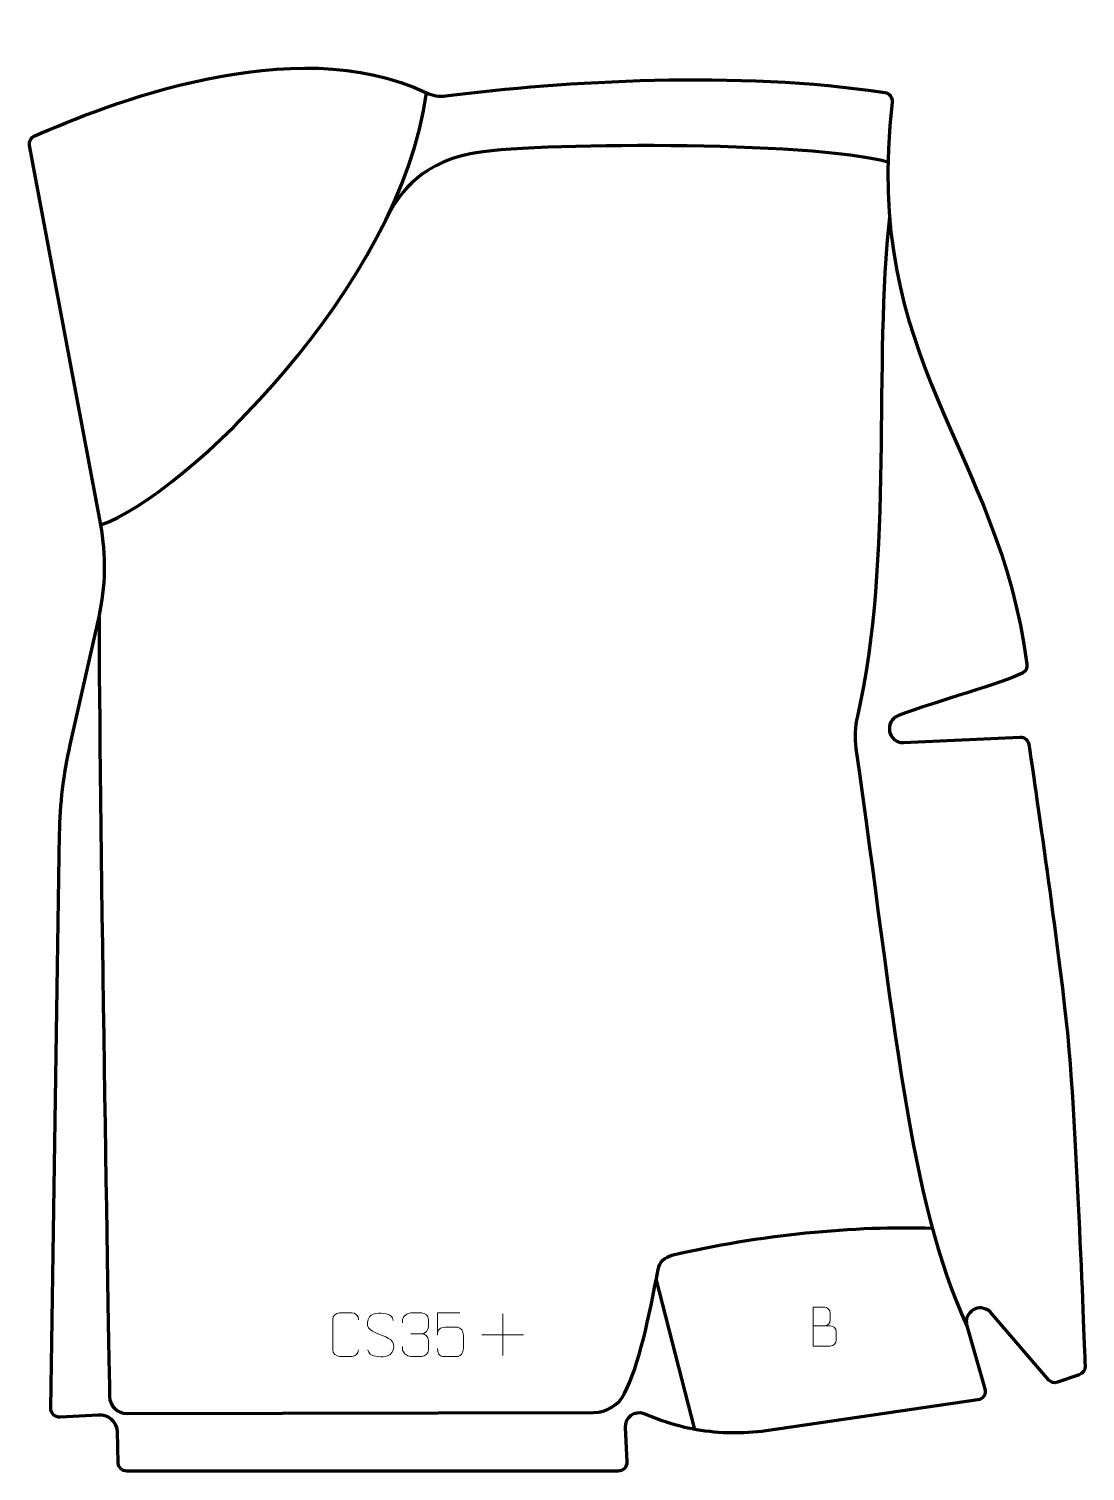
# Model space of a CAD drawing. Header units: millimetres. Extents: x -303 to 303, y -402 to 424.
import ezdxf

# ---------------------------------------------------------------- set-up
doc = ezdxf.new("R2010")
doc.units = ezdxf.units.MM
doc.header["$MEASUREMENT"] = 0
for name, color, linetype in [('layer 1', 7, 'Continuous'), ('layer 2', 7, 'Continuous'), ('layer 3', 7, 'Continuous')]:
    doc.layers.add(name, color=color, linetype=linetype)

msp = doc.modelspace()

# ---------------------------------------------------------------- linework, layer by layer
at = {"layer": 'layer 1', "color": 250, "lineweight": 9}
for points, knots in [([(-113.807, -332.448), (-113.9468, -334.7714), (-115.624, -336.251), (-117.7717, -336.2618), (-117.7717, -336.2618), (-120.1036, -336.2614), (-122.4355, -336.2614), (-124.767, -336.2618), (-124.767, -336.2618), (-126.692, -336.3672), (-128.6641, -334.4827), (-128.6529, -332.4654), (-128.6529, -332.4654), (-128.6525, -326.6953), (-128.6525, -320.9256), (-128.6529, -315.1563), (-128.6529, -315.1563), (-128.6487, -313.0182), (-126.902, -311.299), (-124.7496, -311.3125), (-124.7496, -311.3125), (-122.4239, -311.3125), (-120.0978, -311.3125), (-117.7717, -311.3125), (-117.7717, -311.3125), (-115.8251, -311.277), (-113.8337, -312.7685), (-113.807, -315.2061)], [0, 0, 0, 0, 0.125, 0.125, 0.125, 0.125, 0.25, 0.25, 0.25, 0.25, 0.375, 0.375, 0.375, 0.375, 0.5, 0.5, 0.5, 0.5, 0.625, 0.625, 0.625, 0.625, 0.75, 0.75, 0.75, 0.75, 1, 1, 1, 1]), ([(-101.23, -323.7889), (-105.4783, -322.3185), (-110.3864, -320.5227), (-108.3813, -315.0024), (-108.3813, -315.0024), (-106.8778, -310.8625), (-101.6642, -311.251), (-98.0606, -311.8521), (-98.0606, -311.8521), (-95.2, -312.3293), (-94.3353, -313.5425), (-94.0247, -315.6266)], [0, 0, 0, 0, 0.25, 0.25, 0.25, 0.25, 0.5, 0.5, 0.5, 0.5, 1, 1, 1, 1]), ([(-88.5946, -316.9964), (-88.5946, -316.9964), (-88.5946, -315.1392), (-88.5946, -315.1392), (-88.5946, -315.1392), (-88.6089, -313.3973), (-85.9444, -311.2792), (-83.8853, -311.3019), (-83.8853, -311.3019), (-81.8212, -311.3019), (-79.7572, -311.3019), (-77.6935, -311.3019), (-77.6935, -311.3019), (-75.499, -311.2931), (-73.9007, -313.1399), (-73.8563, -315.052), (-73.8563, -315.052), (-73.8567, -316.4871), (-73.8567, -317.9222), (-73.8563, -319.3577), (-73.8563, -319.3577), (-73.9049, -321.0112), (-75.5075, -323.2412), (-77.7058, -323.2312), (-77.7058, -323.2312), (-75.5021, -323.2424), (-73.8941, -325.0456), (-73.8401, -327.1051), (-73.8401, -327.1051), (-73.8405, -328.8898), (-73.8405, -330.6745), (-73.8401, -332.4596), (-73.8401, -332.4596), (-73.83, -334.521), (-75.8849, -336.2841), (-77.7058, -336.276), (-77.7058, -336.276), (-79.7711, -336.2757), (-81.8363, -336.2757), (-83.9019, -336.276), (-83.9019, -336.276), (-86.0705, -336.2645), (-88.6015, -333.8643), (-88.6201, -332.4025), (-88.6201, -332.4025), (-88.6201, -332.4025), (-88.6201, -330.4939), (-88.6201, -330.4939)], [0, 0, 0, 0, 0.07692308, 0.07692308, 0.07692308, 0.07692308, 0.15384615, 0.15384615, 0.15384615, 0.15384615, 0.23076923, 0.23076923, 0.23076923, 0.23076923, 0.30769231, 0.30769231, 0.30769231, 0.30769231, 0.38461538, 0.38461538, 0.38461538, 0.38461538, 0.46153846, 0.46153846, 0.46153846, 0.46153846, 0.53846154, 0.53846154, 0.53846154, 0.53846154, 0.61538462, 0.61538462, 0.61538462, 0.61538462, 0.69230769, 0.69230769, 0.69230769, 0.69230769, 0.76923077, 0.76923077, 0.76923077, 0.76923077, 0.84615385, 0.84615385, 0.84615385, 0.84615385, 1, 1, 1, 1]), ([(-55.8359, -311.3341), (-55.8359, -311.3341), (-68.6876, -311.3341), (-68.6876, -311.3341), (-68.6876, -311.3341), (-68.6873, -315.5647), (-68.6873, -319.7956), (-68.6876, -324.0268), (-68.6876, -324.0268), (-68.6879, -320.7167), (-67.0569, -319.6449), (-64.2449, -319.5844), (-64.2449, -319.5844), (-61.8053, -319.5841), (-59.3658, -319.5841), (-56.9266, -319.5844), (-56.9266, -319.5844), (-55.2768, -319.5776), (-53.8019, -321.9581), (-53.7734, -324.0268), (-53.7734, -324.0268), (-53.7737, -326.6141), (-53.7737, -329.2017), (-53.7734, -331.7894), (-53.7734, -331.7894), (-53.7272, -333.7488), (-55.2266, -336.1851), (-56.8525, -336.2436), (-56.8525, -336.2436), (-58.809, -336.2433), (-63.704, -336.2433), (-65.661, -336.2436), (-65.661, -336.2436), (-67.5065, -336.2524), (-68.6136, -334.2876), (-68.6344, -331.7365)], [0, 0, 0, 0, 0.1, 0.1, 0.1, 0.1, 0.2, 0.2, 0.2, 0.2, 0.3, 0.3, 0.3, 0.3, 0.4, 0.4, 0.4, 0.4, 0.5, 0.5, 0.5, 0.5, 0.6, 0.6, 0.6, 0.6, 0.7, 0.7, 0.7, 0.7, 0.8, 0.8, 0.8, 0.8, 1, 1, 1, 1]), ([(146.6542, -318.7353), (149.9132, -318.7349), (153.1726, -318.7349), (156.4323, -318.7353), (156.4323, -318.7353), (158.2016, -318.7508), (159.9245, -320.3058), (159.9245, -322.1416), (159.9245, -322.1416), (159.9242, -323.1524), (159.9242, -325.8837), (159.9245, -326.8948), (159.9245, -326.8948), (159.9404, -328.5589), (158.5591, -330.3627), (156.4797, -330.3475), (156.4797, -330.3475), (153.2197, -330.3472), (149.96, -330.3472), (146.7007, -330.3475), (146.7007, -330.3475), (146.7007, -322.8971), (146.7007, -315.447), (146.7007, -307.9972), (146.7007, -307.9972), (148.8268, -307.9972), (150.9532, -307.9972), (153.0797, -307.9972), (153.0797, -307.9972), (154.5852, -307.9814), (156.4632, -309.6926), (156.4791, -311.4503), (156.4791, -311.4503), (156.4787, -313.3009), (156.4787, -313.4316), (156.4791, -315.2825), (156.4791, -315.2825), (156.4945, -317.1331), (154.8336, -318.7508), (153.0332, -318.7353)], [0, 0, 0, 0, 0.09090909, 0.09090909, 0.09090909, 0.09090909, 0.18181818, 0.18181818, 0.18181818, 0.18181818, 0.27272727, 0.27272727, 0.27272727, 0.27272727, 0.36363636, 0.36363636, 0.36363636, 0.36363636, 0.45454545, 0.45454545, 0.45454545, 0.45454545, 0.54545455, 0.54545455, 0.54545455, 0.54545455, 0.63636364, 0.63636364, 0.63636364, 0.63636364, 0.72727273, 0.72727273, 0.72727273, 0.72727273, 0.81818182, 0.81818182, 0.81818182, 0.81818182, 1, 1, 1, 1]), ([(-101.23, -323.789), (-97.2114, -325.4357), (-92.1819, -327.324), (-94.0159, -332.6843), (-94.0159, -332.6843), (-95.4757, -336.9507), (-100.3865, -336.694), (-104.1126, -336.1393), (-104.1126, -336.1393), (-106.8626, -335.7295), (-108.0835, -334.516), (-108.4615, -332.4038)], [0, 0, 0, 0, 0.25, 0.25, 0.25, 0.25, 0.5, 0.5, 0.5, 0.5, 1, 1, 1, 1])]:
    msp.add_open_spline(points, degree=3, knots=knots, dxfattribs=at)
for points in [[(-31.2301, -311.7999), (-31.2301, -311.7999), (-31.2301, -335.7778), (-31.2301, -335.7778)], [(-83.8849, -323.2416), (-83.8849, -323.2416), (-77.6885, -323.2416), (-77.6885, -323.2416)], [(-43.219, -323.7889), (-43.219, -323.7889), (-19.2411, -323.7889), (-19.2411, -323.7889)]]:
    msp.add_open_spline(points, degree=3, dxfattribs=at)
at = {"layer": 'layer 2', "color": 12, "lineweight": 200}
msp.add_open_spline([(-302.3845, 357.646), (-302.3845, 357.646), (-261.6433, 140.2339), (-261.6433, 140.2339), (-261.6433, 140.2339), (-258.3798, 122.818), (-258.7032, 104.9184), (-262.5937, 87.632), (-262.5937, 87.632), (-262.5937, 87.632), (-279.1062, 14.2651), (-279.1062, 14.2651), (-279.1062, 14.2651), (-282.8851, -2.5254), (-284.9238, -19.6616), (-285.1897, -36.8712), (-285.1897, -36.8712), (-285.1897, -36.8712), (-290.2803, -365.9363), (-290.2803, -365.9363), (-290.2803, -365.9363), (-290.327, -368.9328), (-287.7499, -371.2985), (-284.7717, -370.993), (-284.7717, -370.993), (-284.7717, -370.993), (-263.0661, -369.8821), (-263.0661, -369.8821), (-263.0661, -369.8821), (-257.4784, -369.3092), (-252.5152, -373.455), (-252.0777, -379.061), (-252.0777, -379.061), (-252.0777, -379.061), (-251.6698, -397.3836), (-251.6698, -397.3836), (-251.6698, -397.3836), (-251.4664, -399.9889), (-249.2954, -401.9994), (-246.6848, -401.9994), (-246.6848, -401.9994), (-246.6848, -401.9994), (34.8838, -401.9994), (34.8838, -401.9994), (34.8838, -401.9994), (37.7395, -401.9994), (40.0157, -399.6082), (39.8781, -396.7528), (39.8781, -396.7528), (39.8781, -396.7528), (38.9273, -377.0199), (38.9273, -377.0199), (38.9273, -377.0199), (38.649, -371.2505), (44.3781, -367.0923), (49.7689, -369.1512), (49.7689, -369.1512), (49.7689, -369.1512), (57.7382, -372.1942), (57.7382, -372.1942), (57.7382, -372.1942), (70.4763, -377.0587), (83.9499, -379.7144), (97.5795, -380.0471), (97.5795, -380.0471), (97.5795, -380.0471), (99.5123, -380.0943), (99.5123, -380.0943), (99.5123, -380.0943), (106.2635, -380.2591), (113.016, -379.853), (119.699, -378.8808), (119.699, -378.8808), (119.699, -378.8808), (241.0478, -361.2235), (241.0478, -361.2235), (241.0478, -361.2235), (244.0465, -360.7868), (245.9712, -357.8023), (245.1341, -354.8869), (245.1341, -354.8869), (245.1341, -354.8869), (234.7599, -318.7188), (234.7599, -318.7188), (234.7599, -318.7188), (232.4898, -310.8144), (242.1711, -305.0299), (248.0431, -310.7816), (248.0431, -310.7816), (248.0431, -310.7816), (281.6734, -349.8743), (281.6734, -349.8743), (281.6734, -349.8743), (283.021, -351.1948), (284.9962, -351.6432), (286.7816, -351.035), (286.7816, -351.035), (286.7816, -351.035), (299.0816, -346.8433), (299.0816, -346.8433), (299.0816, -346.8433), (301.1696, -346.1314), (302.5455, -344.1375), (302.4672, -341.9305), (302.4672, -341.9305), (301.6681, -319.4035), (297.1963, -199.2392), (292.3372, -150.5926), (292.3372, -150.5926), (287.581, -102.9789), (273.4794, -7.1828), (270.278, 14.3596), (270.278, 14.3596), (269.9072, 16.8566), (267.7369, 18.6837), (265.2159, 18.6247), (265.2159, 18.6247), (265.2159, 18.6247), (198.5212, 15.4586), (198.5212, 15.4586), (198.5212, 15.4586), (189.5299, 15.248), (187.0838, 27.7603), (195.4937, 30.9519), (195.4937, 30.9519), (216.4882, 38.92), (256.1033, 49.8904), (266.5463, 55.309), (266.5463, 55.309), (268.4149, 56.2785), (269.4733, 58.3186), (269.1978, 60.4074), (269.1978, 60.4074), (252.8282, 184.6056), (174.6505, 233.8456), (191.9465, 382.5129), (191.9465, 382.5129), (192.258, 385.1901), (190.384, 387.631), (187.7216, 388.0314), (187.7216, 388.0314), (102.8673, 400.8002), (4.3628, 394.6534), (-63.7801, 386.0721), (-63.7801, 386.0721), (-67.5848, 385.593), (-71.4467, 386.2125), (-74.9043, 387.8723), (-74.9043, 387.8723), (-151.1805, 424.4885), (-260.0664, 380.3486), (-299.4705, 363.1567), (-299.4705, 363.1567), (-301.607, 362.2247), (-302.8142, 359.939), (-302.3845, 357.646)], degree=3, knots=[0, 0, 0, 0, 0.025, 0.025, 0.025, 0.025, 0.05, 0.05, 0.05, 0.05, 0.075, 0.075, 0.075, 0.075, 0.1, 0.1, 0.1, 0.1, 0.125, 0.125, 0.125, 0.125, 0.15, 0.15, 0.15, 0.15, 0.175, 0.175, 0.175, 0.175, 0.2, 0.2, 0.2, 0.2, 0.225, 0.225, 0.225, 0.225, 0.25, 0.25, 0.25, 0.25, 0.275, 0.275, 0.275, 0.275, 0.3, 0.3, 0.3, 0.3, 0.325, 0.325, 0.325, 0.325, 0.35, 0.35, 0.35, 0.35, 0.375, 0.375, 0.375, 0.375, 0.4, 0.4, 0.4, 0.4, 0.425, 0.425, 0.425, 0.425, 0.45, 0.45, 0.45, 0.45, 0.475, 0.475, 0.475, 0.475, 0.5, 0.5, 0.5, 0.5, 0.525, 0.525, 0.525, 0.525, 0.55, 0.55, 0.55, 0.55, 0.575, 0.575, 0.575, 0.575, 0.6, 0.6, 0.6, 0.6, 0.625, 0.625, 0.625, 0.625, 0.65, 0.65, 0.65, 0.65, 0.675, 0.675, 0.675, 0.675, 0.7, 0.7, 0.7, 0.7, 0.725, 0.725, 0.725, 0.725, 0.75, 0.75, 0.75, 0.75, 0.775, 0.775, 0.775, 0.775, 0.8, 0.8, 0.8, 0.8, 0.825, 0.825, 0.825, 0.825, 0.85, 0.85, 0.85, 0.85, 0.875, 0.875, 0.875, 0.875, 0.9, 0.9, 0.9, 0.9, 0.925, 0.925, 0.925, 0.925, 0.95, 0.95, 0.95, 0.95, 1, 1, 1, 1], dxfattribs=at)
at = {"layer": 'layer 3', "color": 142, "lineweight": 200}
for points in [[(-261.6434, 140.234), (-213.8688, 156.5374), (-89.5587, 276.9962), (-74.9043, 387.8724)], [(78.9458, -378.1265), (78.9458, -378.1265), (56.791, -291.7397), (56.791, -291.7397)]]:
    msp.add_open_spline(points, degree=3, dxfattribs=at)
for points, knots in [([(189.5368, 348.1018), (145.6152, 360.3602), (-18.7328, 359.3255), (-49.81, 352.9437), (-49.81, 352.9437), (-80.888, 346.5616), (-92.3434, 326.7203), (-97.405, 316.8002)], [0, 0, 0, 0, 0.33333333, 0.33333333, 0.33333333, 0.33333333, 1, 1, 1, 1]), ([(190.4332, 316.8002), (180.8944, 235.0387), (192.904, 120.3196), (172.0125, 30.5778), (172.0125, 30.5778), (170.6039, 24.527), (170.3209, 18.267), (171.1979, 12.1163), (171.1979, 12.1163), (193.1294, -141.7408), (201.1848, -246.6202), (234.7597, -318.7188)], [0, 0, 0, 0, 0.25, 0.25, 0.25, 0.25, 0.5, 0.5, 0.5, 0.5, 1, 1, 1, 1]), ([(-262.5937, 87.632), (-262.4893, -13.977), (-257.5479, -302.1971), (-256.5545, -359.182), (-256.5545, -359.182), (-256.4589, -364.6515), (-251.9959, -369.0295), (-246.5317, -369.016), (-246.5317, -369.016), (-246.5317, -369.016), (20.8696, -368.3638), (20.8696, -368.3638), (20.8696, -368.3638), (28.3465, -368.3458), (35.2073, -364.1654), (38.6084, -357.4993), (38.6084, -357.4993), (46.9283, -341.1949), (52.5272, -314.1178), (57.8077, -286.4456), (57.8077, -286.4456), (58.5848, -282.3731), (61.7274, -279.2295), (65.7547, -278.2622), (65.7547, -278.2622), (114.7675, -266.4879), (171.794, -261.1348), (214.9455, -262.7643)], [0, 0, 0, 0, 0.125, 0.125, 0.125, 0.125, 0.25, 0.25, 0.25, 0.25, 0.375, 0.375, 0.375, 0.375, 0.5, 0.5, 0.5, 0.5, 0.625, 0.625, 0.625, 0.625, 0.75, 0.75, 0.75, 0.75, 1, 1, 1, 1])]:
    msp.add_open_spline(points, degree=3, knots=knots, dxfattribs=at)

doc.saveas('drawing.dxf')
